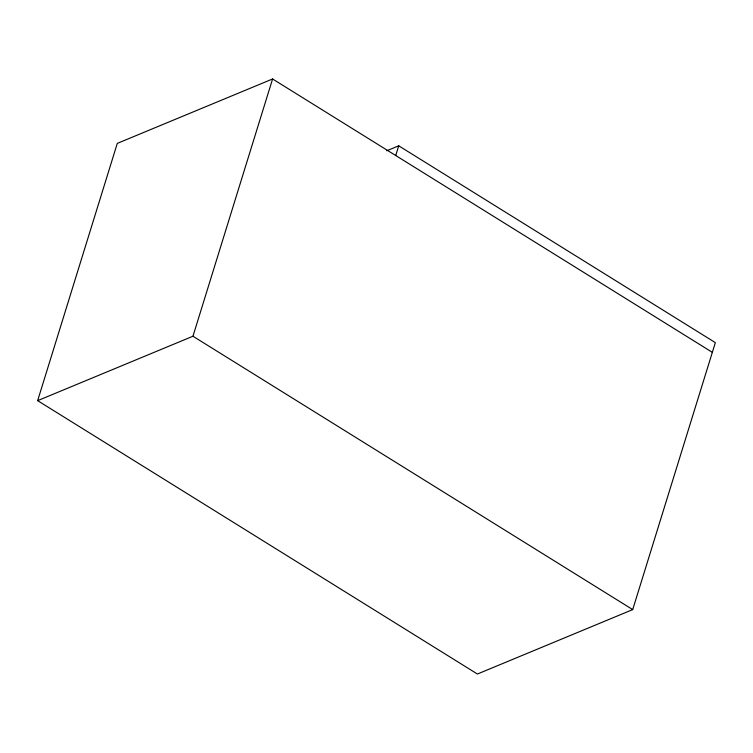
<?xml version="1.0" encoding="UTF-8"?>
<svg xmlns="http://www.w3.org/2000/svg" width="753" height="753" viewBox="0 0 753 753"><rect width="100%" height="100%" fill="white"/><g stroke="black" fill="none" stroke-linecap="round" stroke-linejoin="round"><path stroke-width="1.13" d="M386.778 150.769L398.723 145.809L715.35 342.634L632.708 609.601L477.402 674.029L37.65 400.652L117.28 143.399L272.586 78.971L712.347 352.348M37.65 400.652L192.956 336.233L272.586 78.971M395.72 155.523L398.723 145.809M192.956 336.233L632.708 609.601"/></g></svg>
